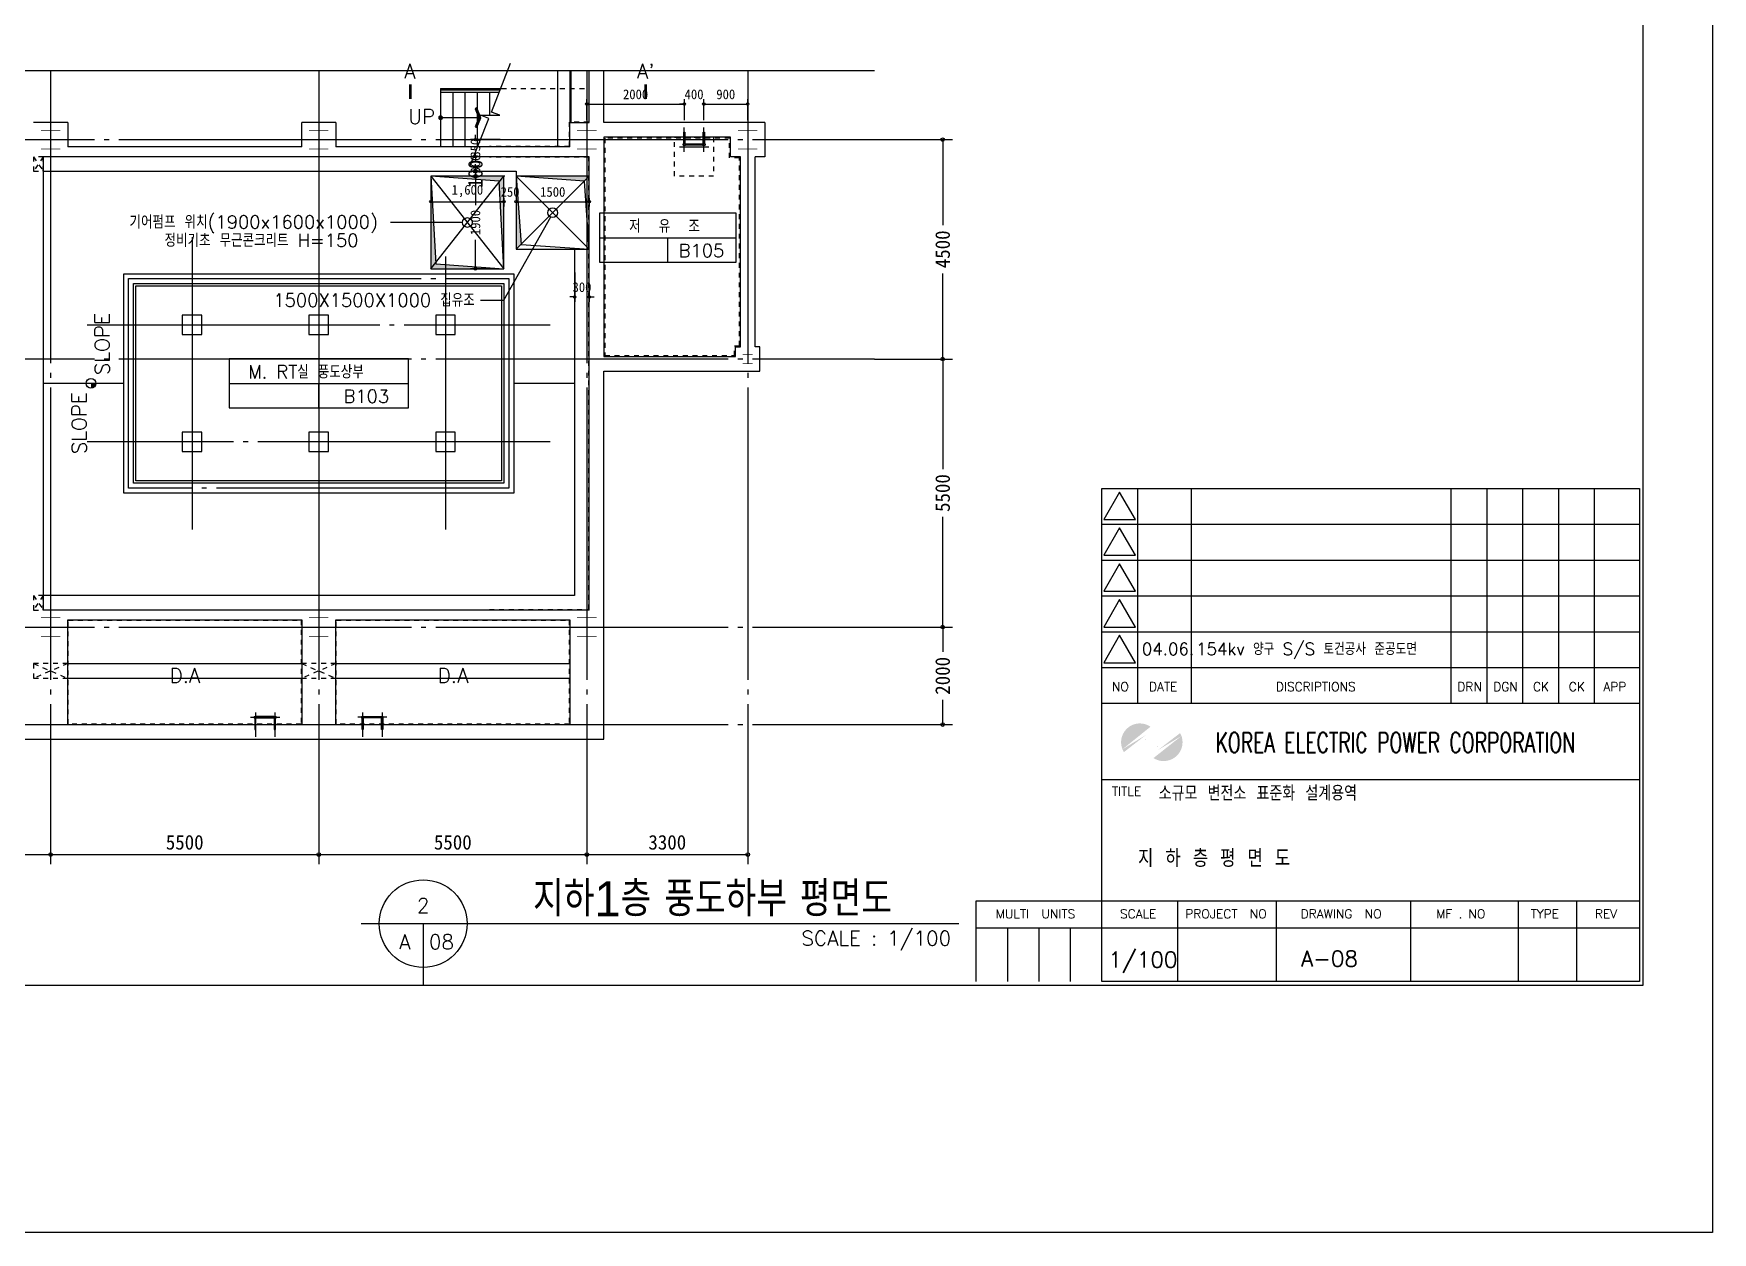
# Model space of a CAD drawing. Extents: x 0 to 81639, y 0 to 58722.
# Drawn here: x 47198 to 81639, y 0 to 24595 of the extents above; entities that cross this region are included whole.
import ezdxf
from ezdxf.enums import TextEntityAlignment as Align

# ---------------------------------------------------------------- set-up
doc = ezdxf.new("R2010")
doc.units = 0
doc.header["$LTSCALE"] = 100
doc.linetypes.add('CENTER', pattern=[65, 60, -2, 1, -2])
doc.linetypes.add('HIDDEN', pattern=[2, 1, -1])
doc.layers.get('0').update_dxf_attribs({"linetype": 'CONTINUOUS'})
doc.layers.get('DEFPOINTS').update_dxf_attribs({"linetype": 'CONTINUOUS'})
for name, color, linetype in [('9', 9, 'CONTINUOUS'), ('COL6', 3, 'CONTINUOUS'), ('COL7', 3, 'CONTINUOUS'), ('DW', 4, 'CONTINUOUS'), ('ELE', 7, 'CONTINUOUS'), ('FIN', 5, 'CONTINUOUS'), ('FOR', 4, 'CONTINUOUS'), ('HAT', 5, 'CONTINUOUS'), ('RXBLWL', 3, 'CONTINUOUS'), ('RXCEN', 10, 'CENTER'), ('RXDIM', 7, 'CONTINUOUS'), ('RXLEADER', 7, 'CONTINUOUS'), ('STAIR', 3, 'CONTINUOUS'), ('TEXT', 7, 'CONTINUOUS'), ('TIT', 2, 'CONTINUOUS'), ('TXT', 5, 'CONTINUOUS'), ('WS', 2, 'CONTINUOUS')]:
    doc.layers.add(name, color=color, linetype=linetype)
doc.styles.add('SHB', font='simple', dxfattribs={"bigfont": 'KORbox'})
doc.styles.add('SHO', font='outline', dxfattribs={"bigfont": 'KORoutline'})
doc.styles.add('SHS', font='simple', dxfattribs={"bigfont": 'KORsimple'})
doc.styles.add('SIM', font='simple', dxfattribs={"bigfont": 'KORsimple'})
doc.styles.get("Standard").update_dxf_attribs({"font": 'DotumChe.ttf'})
doc.dimstyles.get("Standard").update_dxf_attribs({"dimscale": 100, "dimtxt": 2, "dimasz": 1, "dimexe": 1, "dimexo": 1, "dimgap": 1, "dimtad": 1, "dimdec": 0, "dimdsep": 46, "dimtxsty": 'Standard', "dimblk": 'SMALL', "dimcen": 0, "dimclrd": 256, "dimclre": 256, "dimclrt": 256, "dimadec": 0, "dimazin": 0, "dimtfac": 1, "dimtdec": 0, "dimtix": 1, "dimtofl": 0, "dimtmove": 0, "dimatfit": 0, "dimfxl": 0, "dimtolj": 1, "dimtzin": 0, "dimarcsym": 0})
doc.dimstyles.new('WDIM', dxfattribs={"dimscale": 100, "dimtxt": 3, "dimasz": 1.5, "dimexe": 2, "dimexo": 0, "dimgap": 1, "dimtad": 1, "dimdec": 0, "dimdsep": 46, "dimtxsty": 'Standard', "dimblk": 'SMALL', "dimcen": 0, "dimclrd": 256, "dimclre": 256, "dimclrt": 256, "dimadec": 0, "dimazin": 0, "dimtfac": 1, "dimtdec": 0, "dimtix": 1, "dimtofl": 0, "dimtmove": 0, "dimatfit": 0, "dimfxl": 0, "dimtolj": 1, "dimtzin": 0, "dimarcsym": 0})

# ---------------------------------------------------------------- blocks, each defined once
blk = doc.blocks.new('_Small')
at = {"color": 0, "linetype": 'ByBlock', "lineweight": -2}
blk.add_circle((0, 0), 0.25, dxfattribs=at)
blk = doc.blocks.new('*D3')
at = {"layer": 'DEFPOINTS', "color": 0, "linetype": 'Continuous'}
for p in [(47548, 9152), (53048, 9152), (53048, 7752)]:
    blk.add_point(p, dxfattribs=at)
at = {"layer": 'RXDIM', "linetype": 'Continuous', "lineweight": -2}
for p, q in [((47548, 9152), (47548, 7552)), ((53048, 9152), (53048, 7552)), ((47548, 7752), (53048, 7752))]:
    blk.add_line(p, q, dxfattribs=at)
at = {"layer": 'RXDIM', "linetype": 'Continuous', "lineweight": -2, "xscale": 150, "yscale": 150, "zscale": 150, "rotation": 180}
blk.add_blockref('_Small', (47548, 7752), dxfattribs=at)
at = {"layer": 'RXDIM', "linetype": 'Continuous', "lineweight": -2, "xscale": 150, "yscale": 150, "zscale": 150}
blk.add_blockref('_Small', (53048, 7752), dxfattribs=at)
at = {"layer": 'RXDIM', "linetype": 'Continuous', "insert": (50298, 8002), "char_height": 300, "attachment_point": 5}
blk.add_mtext('\\A1;5500', dxfattribs=at)
blk = doc.blocks.new('*D4')
at = {"layer": 'DEFPOINTS', "color": 0, "linetype": 'Continuous'}
for p in [(42048, 9152), (47548, 9152), (47548, 7752)]:
    blk.add_point(p, dxfattribs=at)
at = {"layer": 'RXDIM', "linetype": 'Continuous', "lineweight": -2}
for p, q in [((42048, 9152), (42048, 7552)), ((47548, 9152), (47548, 7552)), ((42048, 7752), (47548, 7752))]:
    blk.add_line(p, q, dxfattribs=at)
at = {"layer": 'RXDIM', "linetype": 'Continuous', "lineweight": -2, "xscale": 150, "yscale": 150, "zscale": 150, "rotation": 180}
blk.add_blockref('_Small', (42048, 7752), dxfattribs=at)
at = {"layer": 'RXDIM', "linetype": 'Continuous', "lineweight": -2, "xscale": 150, "yscale": 150, "zscale": 150}
blk.add_blockref('_Small', (47548, 7752), dxfattribs=at)
at = {"layer": 'RXDIM', "linetype": 'Continuous', "insert": (44798, 8002), "char_height": 300, "attachment_point": 5}
blk.add_mtext('\\A1;5500', dxfattribs=at)
blk = doc.blocks.new('*D109')
at = {"layer": 'DEFPOINTS', "color": 0, "linetype": 'Continuous'}
for p in [(53048, 9152), (58548, 9152), (58548, 7752)]:
    blk.add_point(p, dxfattribs=at)
at = {"layer": 'RXDIM', "linetype": 'Continuous', "lineweight": -2}
for p, q in [((53048, 9152), (53048, 7552)), ((58548, 9152), (58548, 7552)), ((53048, 7752), (58548, 7752))]:
    blk.add_line(p, q, dxfattribs=at)
at = {"layer": 'RXDIM', "linetype": 'Continuous', "lineweight": -2, "xscale": 150, "yscale": 150, "zscale": 150, "rotation": 180}
blk.add_blockref('_Small', (53048, 7752), dxfattribs=at)
at = {"layer": 'RXDIM', "linetype": 'Continuous', "lineweight": -2, "xscale": 150, "yscale": 150, "zscale": 150}
blk.add_blockref('_Small', (58548, 7752), dxfattribs=at)
at = {"layer": 'RXDIM', "linetype": 'Continuous', "insert": (55798, 8002), "char_height": 300, "attachment_point": 5}
blk.add_mtext('\\A1;5500', dxfattribs=at)
blk = doc.blocks.new('*D110')
at = {"layer": 'DEFPOINTS', "color": 0, "linetype": 'Continuous'}
for p in [(57098, 21319), (58598, 21319), (58598, 21146)]:
    blk.add_point(p, dxfattribs=at)
at = {"layer": 'RXDIM', "linetype": 'Continuous', "lineweight": -2}
for p, q in [((57098, 21219), (57098, 21046)), ((57098, 21146), (58598, 21146)), ((58598, 21219), (58598, 21046))]:
    blk.add_line(p, q, dxfattribs=at)
at = {"layer": 'RXDIM', "linetype": 'Continuous', "lineweight": -2, "xscale": 100, "yscale": 100, "zscale": 100, "rotation": 180}
blk.add_blockref('_Small', (57098, 21146), dxfattribs=at)
at = {"layer": 'RXDIM', "linetype": 'Continuous', "lineweight": -2, "xscale": 100, "yscale": 100, "zscale": 100}
blk.add_blockref('_Small', (58598, 21146), dxfattribs=at)
at = {"layer": 'RXDIM', "linetype": 'Continuous', "insert": (57848, 21346), "char_height": 200, "attachment_point": 5}
blk.add_mtext('\\A1;1500', dxfattribs=at)
blk = doc.blocks.new('*D111')
at = {"layer": 'DEFPOINTS', "color": 0, "linetype": 'Continuous'}
for p in [(55348, 21319), (56848, 21319), (56848, 21146)]:
    blk.add_point(p, dxfattribs=at)
at = {"layer": 'RXDIM', "linetype": 'Continuous', "lineweight": -2}
for p, q in [((55348, 21219), (55348, 21046)), ((55348, 21146), (56848, 21146)), ((56848, 21219), (56848, 21046))]:
    blk.add_line(p, q, dxfattribs=at)
at = {"layer": 'RXDIM', "linetype": 'Continuous', "lineweight": -2, "xscale": 100, "yscale": 100, "zscale": 100, "rotation": 180}
blk.add_blockref('_Small', (55348, 21146), dxfattribs=at)
at = {"layer": 'RXDIM', "linetype": 'Continuous', "lineweight": -2, "xscale": 100, "yscale": 100, "zscale": 100}
blk.add_blockref('_Small', (56848, 21146), dxfattribs=at)
at = {"layer": 'RXDIM', "linetype": 'Continuous', "insert": (56098, 21365), "char_height": 200, "attachment_point": 5}
blk.add_mtext('\\A1;1,600', dxfattribs=at)
blk = doc.blocks.new('*D112')
at = {"layer": 'DEFPOINTS', "color": 0, "linetype": 'Continuous'}
for p in [(56848, 21319), (57098, 21319), (57098, 21146)]:
    blk.add_point(p, dxfattribs=at)
at = {"layer": 'RXDIM', "linetype": 'Continuous', "lineweight": -2}
for p, q in [((56848, 21146), (56748, 21146)), ((56848, 21219), (56848, 21046)), ((57098, 21219), (57098, 21046)), ((57098, 21146), (57198, 21146))]:
    blk.add_line(p, q, dxfattribs=at)
at = {"layer": 'RXDIM', "linetype": 'Continuous', "lineweight": -2, "xscale": 100, "yscale": 100, "zscale": 100}
blk.add_blockref('_Small', (56848, 21146), dxfattribs=at)
at = {"layer": 'RXDIM', "linetype": 'Continuous', "lineweight": -2, "xscale": 100, "yscale": 100, "zscale": 100, "rotation": 180}
blk.add_blockref('_Small', (57098, 21146), dxfattribs=at)
at = {"layer": 'RXDIM', "linetype": 'Continuous', "insert": (56973, 21346), "char_height": 200, "attachment_point": 5}
blk.add_mtext('\\A1;250', dxfattribs=at)
blk = doc.blocks.new('*D113')
at = {"layer": 'DEFPOINTS', "color": 0, "linetype": 'Continuous'}
for p in [(56262, 21769), (56868, 21769), (56868, 21669)]:
    blk.add_point(p, dxfattribs=at)
at = {"layer": 'RXDIM', "linetype": 'Continuous', "lineweight": -2}
for p, q in [((56868, 21769), (56062, 21769)), ((56262, 21769), (56262, 21919)), ((56868, 21669), (56062, 21669)), ((56262, 21669), (56262, 21519))]:
    blk.add_line(p, q, dxfattribs=at)
at = {"layer": 'RXDIM', "linetype": 'Continuous', "lineweight": -2, "xscale": 150, "yscale": 150, "zscale": 150}
for p, rotation in [((56262, 21769), 270), ((56262, 21669), 90)]:
    blk.add_blockref('_Small', p, dxfattribs=dict(at, rotation=rotation))
at = {"layer": 'RXDIM', "linetype": 'Continuous', "insert": (56262, 21719), "char_height": 300, "attachment_point": 5, "rotation": 90}
blk.add_mtext('\\A1;100', dxfattribs=at)
blk = doc.blocks.new('*D114')
at = {"layer": 'DEFPOINTS', "color": 0, "linetype": 'Continuous'}
for p in [(56262, 22069), (56868, 22069), (56868, 21769)]:
    blk.add_point(p, dxfattribs=at)
at = {"layer": 'RXDIM', "linetype": 'Continuous', "lineweight": -2}
for p, q in [((56768, 22069), (56162, 22069)), ((56262, 22069), (56262, 22169)), ((56768, 21769), (56162, 21769)), ((56262, 21769), (56262, 21669))]:
    blk.add_line(p, q, dxfattribs=at)
at = {"layer": 'RXDIM', "linetype": 'Continuous', "lineweight": -2, "xscale": 100, "yscale": 100, "zscale": 100}
for p, rotation in [((56262, 22069), 270), ((56262, 21769), 90)]:
    blk.add_blockref('_Small', p, dxfattribs=dict(at, rotation=rotation))
at = {"layer": 'RXDIM', "linetype": 'Continuous', "insert": (56262, 21919), "char_height": 200, "attachment_point": 5, "rotation": 90}
blk.add_mtext('\\A1;300', dxfattribs=at)
blk = doc.blocks.new('*D115')
at = {"layer": 'DEFPOINTS', "color": 0, "linetype": 'Continuous'}
for p in [(56262, 21669), (56868, 21669), (56568, 19769)]:
    blk.add_point(p, dxfattribs=at)
at = {"layer": 'RXDIM', "linetype": 'Continuous', "lineweight": -2}
for p, q in [((56768, 21669), (56162, 21669)), ((56262, 21669), (56262, 21076)), ((56262, 19769), (56262, 20363)), ((56468, 19769), (56162, 19769))]:
    blk.add_line(p, q, dxfattribs=at)
at = {"layer": 'RXDIM', "linetype": 'Continuous', "lineweight": -2, "xscale": 100, "yscale": 100, "zscale": 100}
for p, rotation in [((56262, 21669), 90), ((56262, 19769), 270)]:
    blk.add_blockref('_Small', p, dxfattribs=dict(at, rotation=rotation))
at = {"layer": 'RXDIM', "linetype": 'Continuous', "insert": (56262, 20719), "char_height": 200, "attachment_point": 5, "rotation": 90}
blk.add_mtext('\\A1;1900', dxfattribs=at)
blk = doc.blocks.new('*D116')
at = {"layer": 'DEFPOINTS', "color": 0, "linetype": 'Continuous'}
for p in [(56262, 22419), (56868, 22419), (56868, 22069)]:
    blk.add_point(p, dxfattribs=at)
at = {"layer": 'RXDIM', "linetype": 'Continuous', "lineweight": -2}
for p, q in [((56768, 22419), (56162, 22419)), ((56262, 22419), (56262, 22519)), ((56768, 22069), (56162, 22069)), ((56262, 22069), (56262, 21969))]:
    blk.add_line(p, q, dxfattribs=at)
at = {"layer": 'RXDIM', "linetype": 'Continuous', "lineweight": -2, "xscale": 100, "yscale": 100, "zscale": 100}
for p, rotation in [((56262, 22419), 270), ((56262, 22069), 90)]:
    blk.add_blockref('_Small', p, dxfattribs=dict(at, rotation=rotation))
at = {"layer": 'RXDIM', "linetype": 'Continuous', "insert": (56262, 22244), "char_height": 200, "attachment_point": 5, "rotation": 90}
blk.add_mtext('\\A1;350', dxfattribs=at)
blk = doc.blocks.new('*D117')
at = {"layer": 'DEFPOINTS', "color": 0, "linetype": 'Continuous'}
for p in [(64448, 17919), (65848, 17919), (64448, 12419)]:
    blk.add_point(p, dxfattribs=at)
at = {"layer": 'RXDIM', "linetype": 'Continuous', "lineweight": -2}
for p, q in [((64448, 17919), (66048, 17919)), ((65848, 17919), (65848, 15660)), ((65848, 12419), (65848, 14678)), ((64448, 12419), (66048, 12419))]:
    blk.add_line(p, q, dxfattribs=at)
at = {"layer": 'RXDIM', "linetype": 'Continuous', "lineweight": -2, "xscale": 150, "yscale": 150, "zscale": 150}
for p, rotation in [((65848, 17919), 90), ((65848, 12419), 270)]:
    blk.add_blockref('_Small', p, dxfattribs=dict(at, rotation=rotation))
at = {"layer": 'RXDIM', "linetype": 'Continuous', "insert": (65848, 15169), "char_height": 300, "attachment_point": 5, "rotation": 90}
blk.add_mtext('\\A1;5500', dxfattribs=at)
blk = doc.blocks.new('*D118')
at = {"layer": 'DEFPOINTS', "color": 0, "linetype": 'Continuous'}
for p in [(58548, 9152), (61848, 9152), (61848, 7752)]:
    blk.add_point(p, dxfattribs=at)
at = {"layer": 'RXDIM', "linetype": 'Continuous', "lineweight": -2}
for p, q in [((58548, 9152), (58548, 7552)), ((61848, 9152), (61848, 7552)), ((58548, 7752), (61848, 7752))]:
    blk.add_line(p, q, dxfattribs=at)
at = {"layer": 'RXDIM', "linetype": 'Continuous', "lineweight": -2, "xscale": 150, "yscale": 150, "zscale": 150, "rotation": 180}
blk.add_blockref('_Small', (58548, 7752), dxfattribs=at)
at = {"layer": 'RXDIM', "linetype": 'Continuous', "lineweight": -2, "xscale": 150, "yscale": 150, "zscale": 150}
blk.add_blockref('_Small', (61848, 7752), dxfattribs=at)
at = {"layer": 'RXDIM', "linetype": 'Continuous', "insert": (60198, 8002), "char_height": 300, "attachment_point": 5}
blk.add_mtext('\\A1;3300', dxfattribs=at)
blk = doc.blocks.new('*D119')
at = {"layer": 'DEFPOINTS', "color": 0, "linetype": 'Continuous'}
for p in [(64448, 12419), (65848, 12419), (64448, 10419)]:
    blk.add_point(p, dxfattribs=at)
at = {"layer": 'RXDIM', "linetype": 'Continuous', "lineweight": -2}
for p, q in [((64448, 12419), (66048, 12419)), ((65848, 12419), (65848, 11910)), ((65848, 10419), (65848, 10928)), ((64448, 10419), (66048, 10419))]:
    blk.add_line(p, q, dxfattribs=at)
at = {"layer": 'RXDIM', "linetype": 'Continuous', "lineweight": -2, "xscale": 150, "yscale": 150, "zscale": 150}
for p, rotation in [((65848, 12419), 90), ((65848, 10419), 270)]:
    blk.add_blockref('_Small', p, dxfattribs=dict(at, rotation=rotation))
at = {"layer": 'RXDIM', "linetype": 'Continuous', "insert": (65848, 11419), "char_height": 300, "attachment_point": 5, "rotation": 90}
blk.add_mtext('\\A1;2000', dxfattribs=at)
blk = doc.blocks.new('*D120')
at = {"layer": 'DEFPOINTS', "color": 0, "linetype": 'Continuous'}
for p in [(58298, 19796), (58598, 19496), (58298, 19191)]:
    blk.add_point(p, dxfattribs=at)
at = {"layer": 'RXDIM', "linetype": 'Continuous', "lineweight": -2}
for p, q in [((58298, 19696), (58298, 19091)), ((58598, 19396), (58598, 19091)), ((58298, 19191), (58198, 19191)), ((58598, 19191), (58698, 19191))]:
    blk.add_line(p, q, dxfattribs=at)
at = {"layer": 'RXDIM', "linetype": 'Continuous', "lineweight": -2, "xscale": 100, "yscale": 100, "zscale": 100}
blk.add_blockref('_Small', (58298, 19191), dxfattribs=at)
at = {"layer": 'RXDIM', "linetype": 'Continuous', "lineweight": -2, "xscale": 100, "yscale": 100, "zscale": 100, "rotation": 180}
blk.add_blockref('_Small', (58598, 19191), dxfattribs=at)
at = {"layer": 'RXDIM', "linetype": 'Continuous', "insert": (58448, 19391), "char_height": 200, "attachment_point": 5}
blk.add_mtext('\\A1;300', dxfattribs=at)
blk = doc.blocks.new('*D121')
at = {"layer": 'DEFPOINTS', "color": 0, "linetype": 'Continuous'}
for p in [(60948, 23148), (60548, 22720), (60948, 22720)]:
    blk.add_point(p, dxfattribs=at)
at = {"layer": 'RXDIM', "linetype": 'Continuous', "lineweight": -2}
for p, q in [((60548, 23148), (60448, 23148)), ((60548, 22820), (60548, 23248)), ((60948, 22820), (60948, 23248)), ((60948, 23148), (61048, 23148))]:
    blk.add_line(p, q, dxfattribs=at)
at = {"layer": 'RXDIM', "linetype": 'Continuous', "lineweight": -2, "xscale": 100, "yscale": 100, "zscale": 100}
blk.add_blockref('_Small', (60548, 23148), dxfattribs=at)
at = {"layer": 'RXDIM', "linetype": 'Continuous', "lineweight": -2, "xscale": 100, "yscale": 100, "zscale": 100, "rotation": 180}
blk.add_blockref('_Small', (60948, 23148), dxfattribs=at)
at = {"layer": 'RXDIM', "linetype": 'Continuous', "insert": (60748, 23348), "char_height": 200, "attachment_point": 5}
blk.add_mtext('\\A1;400', dxfattribs=at)
blk = doc.blocks.new('*D122')
at = {"layer": 'DEFPOINTS', "color": 0, "linetype": 'Continuous'}
for p in [(60548, 23148), (58548, 22720), (60548, 22720)]:
    blk.add_point(p, dxfattribs=at)
at = {"layer": 'RXDIM', "linetype": 'Continuous', "lineweight": -2}
for p, q in [((58548, 22820), (58548, 23248)), ((58548, 23148), (60548, 23148)), ((60548, 22820), (60548, 23248))]:
    blk.add_line(p, q, dxfattribs=at)
at = {"layer": 'RXDIM', "linetype": 'Continuous', "lineweight": -2, "xscale": 100, "yscale": 100, "zscale": 100, "rotation": 180}
blk.add_blockref('_Small', (58548, 23148), dxfattribs=at)
at = {"layer": 'RXDIM', "linetype": 'Continuous', "lineweight": -2, "xscale": 100, "yscale": 100, "zscale": 100}
blk.add_blockref('_Small', (60548, 23148), dxfattribs=at)
at = {"layer": 'RXDIM', "linetype": 'Continuous', "insert": (59548, 23348), "char_height": 200, "attachment_point": 5}
blk.add_mtext('\\A1;2000', dxfattribs=at)
blk = doc.blocks.new('*D123')
at = {"layer": 'DEFPOINTS', "color": 0, "linetype": 'Continuous'}
for p in [(61848, 23148), (60948, 22720), (61848, 22720)]:
    blk.add_point(p, dxfattribs=at)
at = {"layer": 'RXDIM', "linetype": 'Continuous', "lineweight": -2}
for p, q in [((60948, 22820), (60948, 23248)), ((60948, 23148), (61848, 23148)), ((61848, 22820), (61848, 23248))]:
    blk.add_line(p, q, dxfattribs=at)
at = {"layer": 'RXDIM', "linetype": 'Continuous', "lineweight": -2, "xscale": 100, "yscale": 100, "zscale": 100, "rotation": 180}
blk.add_blockref('_Small', (60948, 23148), dxfattribs=at)
at = {"layer": 'RXDIM', "linetype": 'Continuous', "lineweight": -2, "xscale": 100, "yscale": 100, "zscale": 100}
blk.add_blockref('_Small', (61848, 23148), dxfattribs=at)
at = {"layer": 'RXDIM', "linetype": 'Continuous', "insert": (61398, 23348), "char_height": 200, "attachment_point": 5}
blk.add_mtext('\\A1;900', dxfattribs=at)
blk = doc.blocks.new('*D124')
at = {"layer": 'DEFPOINTS', "color": 0, "linetype": 'Continuous'}
for p in [(64448, 22419), (65848, 22419), (64448, 17919)]:
    blk.add_point(p, dxfattribs=at)
at = {"layer": 'RXDIM', "linetype": 'Continuous', "lineweight": -2}
for p, q in [((64448, 22419), (66048, 22419)), ((65848, 22419), (65848, 20664)), ((65848, 17919), (65848, 19675)), ((64448, 17919), (66048, 17919))]:
    blk.add_line(p, q, dxfattribs=at)
at = {"layer": 'RXDIM', "linetype": 'Continuous', "lineweight": -2, "xscale": 150, "yscale": 150, "zscale": 150}
for p, rotation in [((65848, 22419), 90), ((65848, 17919), 270)]:
    blk.add_blockref('_Small', p, dxfattribs=dict(at, rotation=rotation))
at = {"layer": 'RXDIM', "linetype": 'Continuous', "insert": (65848, 20169), "char_height": 300, "attachment_point": 5, "rotation": 90}
blk.add_mtext('\\A1;4500', dxfattribs=at)
blk = doc.blocks.new('ARROWX')
blk.add_lwpolyline([(-0.2, -0.5), (-0.293, -0.463), (-0.108, 0), (-0.293, 0.463), (-0.2, 0.5), (0, 0)], close=True)
for points in [[(-0.2, 0.5), (-0.293, 0.463), (0, 0), (-0.108, 0)], [(0, 0), (-0.108, 0), (-0.2, -0.5), (-0.293, -0.463)]]:
    blk.add_solid(points)
blk = doc.blocks.new('미래2')
at = {"layer": 'DW'}
h = blk.add_hatch(color=4, dxfattribs=at)
edge = h.paths.add_edge_path()
edge.add_spline(control_points=[(353.55, 51.87), (352.59, 52.53), (351.57, 51.99), (350.54, 51.44), (350.54, 50.28)], knot_values=[0, 0, 0, 0.5, 0.5, 1, 1, 1], weights=[1, 0.85656, 1, 0.85656, 1], degree=2, periodic=0)
edge.add_spline(control_points=[(350.54, 50.28), (350.54, 49.91), (350.68, 49.56)], knot_values=[0, 0, 0, 1, 1, 1], weights=[1, 0.981744, 1], degree=2, periodic=0)
edge.add_line((350.68, 49.56), (353.55, 51.87))
h = blk.add_hatch(color=4, dxfattribs=at)
edge = h.paths.add_edge_path()
edge.add_line((353.07, 51.02), (350.68, 49.56))
edge.add_spline(control_points=[(350.68, 49.56), (350.74, 49.41), (350.83, 49.27)], knot_values=[0, 0, 0, 1, 1, 1], weights=[1, 0.996351, 1], degree=2, periodic=0)
edge.add_line((350.83, 49.27), (353.07, 51.02))
h = blk.add_hatch(color=4, dxfattribs=at)
edge = h.paths.add_edge_path()
edge.add_line((353.14, 50.69), (353.01, 50.61))
edge.add_spline(control_points=[(353.01, 50.61), (353.01, 50.6), (353, 50.58)], knot_values=[0, 0, 0, 1, 1, 1], weights=[1, 0.999973, 1], degree=2, periodic=0)
edge.add_line((353, 50.58), (353.14, 50.69))
h = blk.add_hatch(color=4, dxfattribs=at)
edge = h.paths.add_edge_path()
edge.add_spline(control_points=[(356.84, 50.28), (356.84, 50.62), (356.73, 50.93)], knot_values=[0, 0, 0, 1, 1, 1], weights=[1, 0.98521, 1], degree=2, periodic=0)
edge.add_line((356.73, 50.93), (353.86, 48.66))
edge.add_spline(control_points=[(353.86, 48.66), (354.82, 48.04), (355.83, 48.59), (356.84, 49.13), (356.84, 50.28)], knot_values=[0, 0, 0, 0.5, 0.5, 1, 1, 1], weights=[1, 0.859378, 1, 0.859378, 1], degree=2, periodic=0)
h = blk.add_hatch(color=4, dxfattribs=at)
edge = h.paths.add_edge_path()
edge.add_spline(control_points=[(356.73, 50.93), (356.67, 51.08), (356.59, 51.22)], knot_values=[0, 0, 0, 1, 1, 1], weights=[1, 0.996655, 1], degree=2, periodic=0)
edge.add_line((356.59, 51.22), (354.35, 49.5))
edge.add_line((354.35, 49.5), (356.73, 50.93))
h = blk.add_hatch(color=4, dxfattribs=at)
edge = h.paths.add_edge_path()
edge.add_spline(control_points=[(354.35, 49.87), (354.35, 49.88), (354.36, 49.89)], knot_values=[0, 0, 0, 1, 1, 1], weights=[1, 0.999984, 1], degree=2, periodic=0)
edge.add_line((354.36, 49.89), (354.26, 49.81))
edge.add_line((354.26, 49.81), (354.35, 49.87))
at = {"layer": '9', "color": 9}
for p, q in [((411.19, 293.61), (411.19, 0)), ((411.19, 0), (3, 0))]:
    blk.add_line(p, q, dxfattribs=at)
at = {"layer": 'DW', "color": 4}
for p, q in [((348.56, 25.74), (348.56, 76.3)), ((348.56, 76.3), (403.71, 76.3)), ((350.39, 75.95), (348.77, 73.13)), ((352.02, 73.13), (350.39, 75.95)), ((352.24, 54.24), (352.24, 76.3)), ((357.75, 54.24), (357.75, 76.3)), ((384.41, 54.24), (384.41, 76.3)), ((388.08, 54.24), (388.08, 76.3)), ((391.76, 54.24), (391.76, 76.3)), ((395.44, 54.24), (395.44, 76.3)), ((399.11, 54.24), (399.11, 76.3)), ((403.71, 76.3), (403.71, 25.74)), ((403.71, 72.62), (348.56, 72.62)), ((348.77, 73.13), (352.02, 73.13)), ((350.39, 72.28), (348.77, 69.46)), ((352.02, 69.46), (350.39, 72.28)), ((403.71, 68.94), (348.56, 68.94)), ((348.77, 69.46), (352.02, 69.46)), ((350.39, 68.6), (348.77, 65.78)), ((352.02, 65.78), (350.39, 68.6)), ((348.77, 65.78), (352.02, 65.78)), ((403.71, 65.27), (348.56, 65.27)), ((350.39, 64.92), (348.77, 62.1)), ((352.02, 62.1), (350.39, 64.92)), ((348.77, 62.1), (352.02, 62.1)), ((403.71, 61.59), (348.56, 61.59)), ((350.39, 61.25), (348.77, 58.43)), ((352.02, 58.43), (350.39, 61.25)), ((403.71, 57.91), (348.56, 57.91)), ((348.77, 58.43), (352.02, 58.43)), ((403.71, 54.24), (348.56, 54.24)), ((403.71, 46.42), (348.56, 46.42)), ((335.69, 25.74), (335.69, 34.02)), ((335.69, 34.02), (403.71, 34.02)), ((356.37, 25.74), (356.37, 34.02)), ((366.48, 25.74), (366.48, 34.02)), ((380.27, 25.74), (380.27, 34.02)), ((391.3, 25.74), (391.3, 34.02)), ((397.28, 25.74), (397.28, 34.02)), ((403.71, 34.02), (403.71, 25.74)), ((335.69, 31.26), (403.71, 31.26)), ((338.91, 25.74), (338.91, 31.26)), ((342.13, 25.74), (342.13, 31.26)), ((345.34, 25.74), (345.34, 31.26)), ((403.71, 25.74), (348.56, 25.74))]:
    blk.add_line(p, q, dxfattribs=at)
at = {"layer": 'WS'}
blk.add_lwpolyline([(404.1, 25.35), (404.1, 285.8), (22.16, 285.8), (22.16, 25.35)], close=True, dxfattribs=at)
at = {"layer": 'DW', "color": 4, "style": 'SHB'}
for s, height, p in [('NO', 0.919, (349.6, 55.52)), ('DATE', 0.919, (353.4, 55.52)), ('DISCRIPTIONS', 0.9192, (366.41, 55.52)), ('DRN', 0.919, (385.03, 55.52)), ('DGN', 0.919, (388.71, 55.52)), ('CK', 0.919, (392.79, 55.52)), ('CK', 0.919, (396.46, 55.52)), ('APP', 0.919, (400.01, 55.52)), ('TITLE', 0.919, (349.6, 44.8)), ('MULTI  UNITS', 0.9192, (337.68, 32.22)), ('SCALE', 0.919, (350.42, 32.22)), ('PROJECT  NO', 0.9192, (357.12, 32.22)), ('DRAWING  NO', 0.9192, (368.95, 32.22)), ('MF . NO', 0.919, (382.86, 32.22)), ('TYPE', 0.919, (392.55, 32.22)), ('REV', 0.919, (399.13, 32.22))]:
    blk.add_text(s, height=height, dxfattribs=at).set_placement(p)
at = {"layer": 'DW', "color": 4, "style": 'SHB', "width": 0.68}
blk.add_text('KOREA ELECTRIC POWER CORPORATION', height=2.0682, dxfattribs=at).set_placement((360.22, 49.22))
at = {"layer": 'TEXT', "color": 2, "style": 'SHB'}
blk.add_text('소규모 변전소 표준화 설계용역', height=1.5166, dxfattribs=at).set_placement((354.39, 44.3))

msp = doc.modelspace()

# ---------------------------------------------------------------- hatches: boundary and pattern name
at = {"layer": 'HAT'}
h = msp.add_hatch(color=9, dxfattribs=at)
h.paths.add_polyline_path([(55447.7, 19869.4), (56847.7, 19769.4), (56747.7, 21569.4), (55347.7, 21669.4)])
h.paths.add_polyline_path([(55347.7, 19769.4), (56847.7, 19769.4), (56847.7, 21669.4), (55347.7, 21669.4)])
for points in [[(57098.4, 21659.4), (57097.7, 21659.4), (57097.7, 20169.4), (57197.7, 20269.4)], [(58587.7, 21659.4), (57237.7, 21659.4), (58497.7, 21569.4)]]:
    msp.add_hatch(color=9, dxfattribs=at).paths.add_polyline_path(points)
h = msp.add_hatch(color=9, dxfattribs=at)
edge = h.paths.add_edge_path()
edge.add_line((48475.6, 17419.4), (48375.6, 17419.4))
edge.add_line((48375.6, 17419.4), (48375.6, 17319.4))
edge.add_arc((48375.6, 17419.4), 100, 270, 360)

# ---------------------------------------------------------------- linework, layer by layer
at = {"color": 7}
msp.add_lwpolyline([(9947.7, 23835.9), (37635.6, 23835.9), (37875.6, 23493.2), (38595.6, 24285.6), (38835.6, 23835.9), (64447.7, 23835.9)], dxfattribs=at)
at = {"layer": 'COL6'}
for points in [[(47347.7, 22612.4, 14, 14, 0), (47747.7, 22612.4, 14, 14, 0)], [(47547.7, 22605.4, 14, 14, 0), (47547.7, 22233.4, 14, 14, 0)], [(52847.7, 22612.4, 14, 14, 0), (53247.7, 22612.4, 14, 14, 0)], [(53047.7, 22605.4, 14, 14, 0), (53047.7, 22233.4, 14, 14, 0)], [(58747.7, 22612.4, 14, 14, 0), (58347.7, 22612.4, 14, 14, 0)], [(58547.7, 22605.4, 14, 14, 0), (58547.7, 22233.4, 14, 14, 0)], [(61647.7, 22612.4, 14, 14, 0), (62047.7, 22612.4, 14, 14, 0)], [(61847.7, 22605.4, 14, 14, 0), (61847.7, 22233.4, 14, 14, 0)], [(47347.7, 22226.4, 14, 14, 0), (47747.7, 22226.4, 14, 14, 0)], [(52847.7, 22226.4, 14, 14, 0), (53247.7, 22226.4, 14, 14, 0)], [(58747.7, 22226.4, 14, 14, 0), (58347.7, 22226.4, 14, 14, 0)], [(61647.7, 22226.4, 14, 14, 0), (62047.7, 22226.4, 14, 14, 0)], [(61947.7, 18012.4, 14, 14, 0), (61747.7, 18012.4, 14, 14, 0)], [(61847.7, 17833.4, 14, 14, 0), (61847.7, 18005.4, 14, 14, 0)], [(61947.7, 17826.4, 14, 14, 0), (61747.7, 17826.4, 14, 14, 0)], [(47747.7, 12612.4, 14, 14, 0), (47347.7, 12612.4, 14, 14, 0)], [(47547.7, 12605.4, 14, 14, 0), (47547.7, 12233.4, 14, 14, 0)], [(53247.7, 12612.4, 14, 14, 0), (52847.7, 12612.4, 14, 14, 0)], [(53047.7, 12605.4, 14, 14, 0), (53047.7, 12233.4, 14, 14, 0)], [(58747.7, 12612.4, 14, 14, 0), (58347.7, 12612.4, 14, 14, 0)], [(58547.7, 12605.4, 14, 14, 0), (58547.7, 12233.4, 14, 14, 0)], [(47747.7, 12226.4, 14, 14, 0), (47347.7, 12226.4, 14, 14, 0)], [(53247.7, 12226.4, 14, 14, 0), (52847.7, 12226.4, 14, 14, 0)], [(58747.7, 12226.4, 14, 14, 0), (58347.7, 12226.4, 14, 14, 0)]]:
    msp.add_lwpolyline(points, format="xyseb", dxfattribs=at)
at = {"layer": 'COL7'}
for p, q in [((58597.7, 22769.4), (58597.7, 23835.9)), ((58897.7, 22769.4), (58897.7, 23835.9)), ((47897.7, 22769.4), (47197.7, 22769.4)), ((47897.7, 22769.4), (47897.7, 22269.4)), ((53397.7, 22769.4), (52697.7, 22769.4)), ((52697.7, 22269.4), (52697.7, 22769.4)), ((53397.7, 22769.4), (53397.7, 22269.4)), ((58197.7, 22269.4), (58197.7, 22769.4)), ((58197.7, 22769.4), (58597.7, 22769.4)), ((62197.7, 22769.4), (58897.7, 22769.4)), ((62197.7, 22769.4), (62197.7, 22069.4)), ((58597.7, 22069.4), (47397.7, 22069.4)), ((47397.7, 22069.4), (47397.7, 12769.4)), ((52697.7, 22269.4), (47897.7, 22269.4)), ((58197.7, 22269.4), (53397.7, 22269.4)), ((58597.7, 12769.4), (58597.7, 22069.4)), ((62197.7, 22069.4), (61997.7, 22069.4)), ((58897.7, 10119.4), (58897.7, 17669.4)), ((58597.7, 12769.4), (47397.7, 12769.4)), ((47897.7, 12569.4), (52697.7, 12569.4)), ((47897.7, 10419.4), (47897.7, 12569.4)), ((52697.7, 12569.4), (52697.7, 10419.4)), ((53397.7, 12569.4), (58197.7, 12569.4)), ((53397.7, 10419.4), (53397.7, 12569.4)), ((58197.7, 12569.4), (58197.7, 10419.4)), ((47897.7, 10419.4), (52697.7, 10419.4)), ((53397.7, 10419.4), (58197.7, 10419.4)), ((17997.7, 10119.4), (58897.7, 10119.4))]:
    msp.add_line(p, q, dxfattribs=at)
at = {"layer": 'COL7', "color": 4}
for p, q in [((60535.2, 22569.4), (60560.2, 22569.4)), ((60935.2, 22569.4), (60960.2, 22569.4)), ((51735.2, 10319.4), (51760.2, 10319.4)), ((52135.2, 10319.4), (52160.2, 10319.4)), ((53960.2, 10319.4), (53935.2, 10319.4)), ((54360.2, 10319.4), (54335.2, 10319.4))]:
    msp.add_line(p, q, dxfattribs=at)
at = {"layer": 'COL7'}
for points in [[(58897.7, 22069.4), (58897.7, 17969.4), (61597.7, 17969.4), (61597.7, 18169.4), (61697.7, 18169.4), (61697.7, 22069.4), (61497.7, 22069.4), (61497.7, 22469.4), (58897.7, 22469.4)], [(49047.7, 19669.4), (57047.7, 19669.4), (57047.7, 15169.4), (49047.7, 15169.4)], [(49247.7, 19469.4), (56847.7, 19469.4), (56847.7, 15369.4), (49247.7, 15369.4)], [(50247.7, 18419.4), (50647.7, 18419.4), (50647.7, 18819.4), (50247.7, 18819.4)], [(52847.7, 18419.4), (53247.7, 18419.4), (53247.7, 18819.4), (52847.7, 18819.4)], [(55447.7, 18419.4), (55847.7, 18419.4), (55847.7, 18819.4), (55447.7, 18819.4)], [(50247.7, 16019.4), (50647.7, 16019.4), (50647.7, 16419.4), (50247.7, 16419.4)], [(52847.7, 16019.4), (53247.7, 16019.4), (53247.7, 16419.4), (52847.7, 16419.4)], [(55447.7, 16019.4), (55847.7, 16019.4), (55847.7, 16419.4), (55447.7, 16419.4)]]:
    msp.add_lwpolyline(points, close=True, dxfattribs=at)
at = {"layer": 'COL7', "color": 4, "linetype": 'HIDDEN'}
msp.add_lwpolyline([(60347.7, 22469.4), (61147.7, 22469.4), (61147.7, 21669.4), (60347.7, 21669.4)], close=True, dxfattribs=at)
at = {"layer": 'COL7', "color": 4}
for points in [[(60535.2, 22341), (60535.2, 22569.4)], [(60560.2, 22569.4), (60560.2, 22341)], [(60935.2, 22341), (60935.2, 22569.4)], [(60960.2, 22569.4), (60960.2, 22341)], [(60569.3, 22331.9), (60926, 22331.9)], [(60926, 22306.9), (60569.3, 22306.9)], [(51735.2, 10547.7), (51735.2, 10319.4)], [(51760.2, 10319.4), (51760.2, 10547.7)], [(52126, 10581.9), (51769.3, 10581.9)], [(51769.3, 10556.9), (52126, 10556.9)], [(52135.2, 10547.7), (52135.2, 10319.4)], [(52160.2, 10319.4), (52160.2, 10547.7)], [(53935.2, 10319.4), (53935.2, 10547.7)], [(53960.2, 10547.7), (53960.2, 10319.4)], [(53969.3, 10581.9), (54326, 10581.9)], [(54326, 10556.9), (53969.3, 10556.9)], [(54335.2, 10319.4), (54335.2, 10547.7)], [(54360.2, 10547.7), (54360.2, 10319.4)]]:
    msp.add_lwpolyline(points, dxfattribs=at)
at = {"layer": 'COL7'}
msp.add_lwpolyline([(58897.7, 17669.4), (61597.7, 17669.4), (62097.7, 17669.4), (62097.7, 18169.4), (61997.7, 18169.4), (61997.7, 22069.4)], dxfattribs=at)
for centre in [(60547.7, 22319.4), (60947.7, 22319.4), (51747.7, 10569.4), (52147.7, 10569.4), (53947.7, 10569.4), (54347.7, 10569.4)]:
    msp.add_circle(centre, 25, dxfattribs=at)
at = {"layer": 'ELE', "color": 4}
for p, q in [((55547.7, 23469.4), (56797, 23469.4)), ((55547.7, 23469.4), (55547.7, 22269.4)), ((55547.7, 23444.4), (56768.1, 23444.4)), ((55797.7, 23469.4), (55797.7, 23444.4)), ((56047.7, 23469.4), (56047.7, 23444.4)), ((56297.7, 23469.4), (56297.7, 23444.4)), ((56547.7, 23469.4), (56547.7, 23444.4)), ((55547.7, 23394.4), (56748.8, 23394.4)), ((55797.7, 23394.4), (55797.7, 22269.4)), ((56047.7, 23394.4), (56047.7, 22269.4)), ((56297.7, 23394.4), (56297.7, 22269.4)), ((56547.7, 23394.4), (56547.7, 22919.4)), ((57097.7, 21769.4), (57097.7, 21669.4)), ((49047.7, 17419.4), (47397.7, 17419.4)), ((58297.7, 17419.4), (57047.7, 17419.4)), ((47897.7, 11669.4), (52697.7, 11669.4)), ((47897.7, 11369.4), (52697.7, 11369.4)), ((53397.7, 11669.4), (58197.7, 11669.4)), ((53397.7, 11369.4), (58197.7, 11369.4))]:
    msp.add_line(p, q, dxfattribs=at)
at = {"layer": 'ELE', "color": 4, "linetype": 'HIDDEN'}
for p, q in [((47197.7, 22069.4), (47397.7, 21769.4)), ((47397.7, 22069.4), (47197.7, 21769.4)), ((47397.7, 13069.4), (47197.7, 12769.4)), ((47197.7, 13069.4), (47397.7, 12769.4)), ((47897.7, 11669.4), (47197.7, 11369.4)), ((47197.7, 11669.4), (47897.7, 11369.4)), ((53397.7, 11669.4), (52697.7, 11369.4)), ((52697.7, 11669.4), (53397.7, 11369.4))]:
    msp.add_line(p, q, dxfattribs=at)
at = {"layer": 'ELE', "color": 4, "linetype": 'Continuous'}
msp.add_lwpolyline([(57947.7, 23835.9), (57947.7, 22279.4)], dxfattribs=at)
at = {"layer": 'ELE', "color": 4, "linetype": 'HIDDEN'}
for points in [[(47197.7, 21769.4), (47397.7, 21769.4), (47397.7, 22069.4), (47197.7, 22069.4)], [(47197.7, 12769.4), (47397.7, 12769.4), (47397.7, 13069.4), (47197.7, 13069.4)], [(47197.7, 11369.4), (47897.7, 11369.4), (47897.7, 11669.4), (47197.7, 11669.4)], [(52697.7, 11369.4), (53397.7, 11369.4), (53397.7, 11669.4), (52697.7, 11669.4)]]:
    msp.add_lwpolyline(points, close=True, dxfattribs=at)
at = {"layer": 'ELE', "color": 4}
for points in [[(47397.7, 21769.4), (57097.7, 21769.4)], [(58297.7, 20169.4), (58297.7, 13069.4), (47397.7, 13069.4)]]:
    msp.add_lwpolyline(points, dxfattribs=at)
for points in [[(55347.7, 19769.4), (56847.7, 19769.4), (56847.7, 21669.4), (55347.7, 21669.4)], [(57097.7, 20169.4), (58597.7, 20169.4), (58597.7, 21669.4), (57097.7, 21669.4)]]:
    msp.add_lwpolyline(points, close=True, dxfattribs=at)
at = {"layer": 'ELE'}
msp.add_lwpolyline([(49297.7, 19419.4), (56797.7, 19419.4), (56797.7, 15419.4), (49297.7, 15419.4)], close=True, dxfattribs=at)
at = {"layer": 'FIN', "color": 7, "linetype": 'HIDDEN'}
for points in [[(58587.7, 23835.9), (58587.7, 22779.4), (58187.7, 22779.4)], [(58187.7, 22779.4), (58187.7, 22279.4), (56547.7, 22279.4)], [(61577.7, 18189.4), (61677.7, 18189.4), (61677.7, 22049.4), (61477.7, 22049.4), (61477.7, 22449.4), (58917.7, 22449.4), (58917.7, 22049.4), (58917.7, 17989.4), (61577.7, 17989.4), (61577.7, 18189.4)], [(56547.7, 12779.4), (58587.7, 12779.4), (58587.7, 22059.4), (56547.7, 22059.4)]]:
    msp.add_lwpolyline(points, dxfattribs=at)
for points in [[(47907.7, 12559.4), (52687.7, 12559.4), (52687.7, 10429.4), (47907.7, 10429.4)], [(53407.7, 12559.4), (58187.7, 12559.4), (58187.7, 10429.4), (53407.7, 10429.4)]]:
    msp.add_lwpolyline(points, close=True, dxfattribs=at)
at = {"layer": 'HAT', "linetype": 'HIDDEN'}
msp.add_line((56797, 23469.4), (58597.7, 23469.4), dxfattribs=at)
at = {"layer": 'HAT', "color": 9}
for points in [[(55447.7, 19869.4), (56847.7, 19769.4), (56747.7, 21569.4), (55347.7, 21669.4)], [(57197.7, 20269.4), (58597.7, 20169.4), (58497.7, 21569.4), (57097.7, 21669.4)]]:
    msp.add_lwpolyline(points, close=True, dxfattribs=at)
at = {"layer": 'RXBLWL', "color": 7, "linetype": 'Continuous'}
for p, q in [((58197.7, 23835.9), (58197.7, 22769.4)), ((58217.5, 23838.9), (58217.5, 22772.4))]:
    msp.add_line(p, q, dxfattribs=at)
at = {"layer": 'RXCEN'}
for p, q in [((47547.7, 23835.9), (47547.7, 9151.9)), ((53047.7, 23835.9), (53047.7, 9151.9)), ((58547.7, 23835.9), (58547.7, 9151.9)), ((61847.7, 23835.9), (61847.7, 9151.9)), ((9947.7, 22419.4), (64447.7, 22419.4)), ((60547.7, 22169.4), (60547.7, 22670.1)), ((60947.7, 22169.4), (60947.7, 22670.1)), ((60447.7, 22269.4), (61047.7, 22269.4)), ((55347.7, 19769.4), (56847.7, 21669.4)), ((55347.7, 21669.4), (56847.7, 19769.4)), ((57097.7, 20169.4), (58597.7, 21669.4)), ((57097.7, 21669.4), (58597.7, 20169.4)), ((50447.7, 20419.4), (50447.7, 14419.4)), ((53047.7, 20419.4), (53047.7, 14419.4)), ((55647.7, 20019.4), (55647.7, 14419.4)), ((48297.7, 18619.4), (57797.7, 18619.4)), ((9947.7, 17919.4), (64447.7, 17919.4)), ((57797.7, 16219.4), (48297.7, 16219.4)), ((9947.7, 12419.4), (64447.7, 12419.4)), ((9947.7, 10419.4), (64447.7, 10419.4)), ((51647.7, 10569.4), (52247.7, 10569.4)), ((51747.7, 10669.4), (51747.7, 10168.7)), ((52147.7, 10669.4), (52147.7, 10168.7)), ((54447.7, 10569.4), (53847.7, 10569.4)), ((53947.7, 10669.4), (53947.7, 10168.7)), ((54347.7, 10669.4), (54347.7, 10168.7))]:
    msp.add_line(p, q, dxfattribs=at)
msp.add_lwpolyline([(49147.7, 19569.4), (56947.7, 19569.4), (56947.7, 15269.4), (49147.7, 15269.4)], close=True, dxfattribs=at)
at = {"layer": 'RXLEADER'}
msp.add_lwpolyline([(54925.9, 23552.1, 50, 50, 0), (54925.9, 23252.1, 0, 0, 0), (59755.3, 23252.1, 50, 50, 0), (59755.3, 23552.1, 50, 50, 0)], format="xyseb", dxfattribs=at)
msp.add_circle((48375.6, 17419.4), 100, dxfattribs=at)
at = {"layer": 'STAIR', "color": 7}
msp.add_line((56373.6, 22869.4), (55547.7, 22869.4), dxfattribs=at)
at = {"layer": 'STAIR', "color": 2}
msp.add_lwpolyline([(56151.5, 21885.8), (56538.9, 22854.2), (56364.9, 22919.4), (56764.9, 22919.4), (56591, 22984.6), (56978.4, 23990.5)], dxfattribs=at)
msp.add_lwpolyline([(55522.7, 22869.4, 50, 50, -1), (55572.7, 22869.4, 50, 50, -1)], format="xyseb", close=True, dxfattribs=at)
at = {"layer": 'TEXT'}
for points in [[(55997.7, 20719.4), (54518.2, 20719.4)], [(57798.8, 20832.1), (56837.9, 19116.9), (56365.5, 19116.9)], [(58809.3, 19908.2), (61609.3, 19908.2), (61609.3, 20908.2), (58809.3, 20908.2), (58809.3, 19908.2)], [(58809.3, 20408.2), (61609.3, 20408.2)], [(60209.3, 19908.2), (60209.3, 20408.2)], [(51207.3, 16919.4), (54888.1, 16919.4), (54888.1, 17919.4), (51207.3, 17919.4), (51207.3, 16919.4)], [(51207.3, 17419.4), (54888.1, 17419.4)], [(53047.7, 16919.4), (53047.7, 17419.4)]]:
    msp.add_lwpolyline(points, dxfattribs=at)
for centre in [(57847.7, 20919.4), (56097.7, 20719.4)]:
    msp.add_circle(centre, 100, dxfattribs=at)
at = {"layer": 'TIT', "color": 2}
for p, q in [((53917.4, 6334.5), (66179.9, 6334.5)), ((55190.2, 6334.5), (55190.2, 5061.7))]:
    msp.add_line(p, q, dxfattribs=at)
msp.add_circle((55190.2, 6334.5), 900, dxfattribs=at)

# ---------------------------------------------------------------- block references
at = {"layer": 'FOR', "xscale": 200, "yscale": 200}
msp.add_blockref('미래2', (-600, 0), dxfattribs=at)
at = {"layer": 'STAIR', "color": 2, "xscale": 400, "yscale": -400}
msp.add_blockref('ARROWX', (56373.6, 22869.4), dxfattribs=at)

# ---------------------------------------------------------------- texts
at = {"layer": 'STAIR', "color": 2, "style": 'SIM'}
for s, p in [('A', (54915.1, 23825.2)), ("A'", (59755.1, 23825.2)), ('UP', (55158.6, 22893.9)), ('D.A', (50302.2, 11425.1)), ('D.A', (55802.2, 11425.1))]:
    msp.add_text(s, height=300, dxfattribs=at).set_placement(p, align=Align.MIDDLE_CENTER)
for p in [(48605.5, 18225.4), (48134.4, 16603.6)]:
    msp.add_text('SLOPE', height=300, rotation=90, dxfattribs=at).set_placement(p, align=Align.MIDDLE_CENTER)
at = {"layer": 'TEXT', "style": 'SHB'}
for s, height, p in [('기어펌프 위치(1900x1600x1000)', 270, (49165.7, 20594.4)), ('저  유  조', 270, (59417, 20508.2)), ('정비기초 무근콘크리트 H=150', 270, (49884.5, 20219.4)), ('B105', 270, (60431, 20008.2)), ('1500X1500X1000 집유조', 270, (52115.3, 18991.9)), ('M. RT실 풍도상부', 270, (51600.2, 17519.4)), ('B103', 270, (53555.6, 17019.4)), ('04.06.', 250, (69934.4, 11845.3)), ('154kv 양구 S/S 토건공사 준공도면', 250, (71046.2, 11845.3)), ('지 하 층 평 면 도', 360, (69855.1, 7496)), ('1/100', 324, (69247.2, 5433.8)), ('A-08', 324, (73199.6, 5454.4))]:
    msp.add_text(s, height=height, dxfattribs=at).set_placement(p)
at = {"layer": 'TXT', "color": 2, "style": 'SHO'}
msp.add_text('지하1층 풍도하부 평면도', height=720, dxfattribs=at).set_placement((61126, 6484.5), align=Align.CENTER)
at = {"layer": 'TXT', "color": 2, "style": 'SHS'}
for s, p in [('2', (55190.2, 6709.5)), ('A', (54815.2, 5959.5)), ('08', (55565.2, 5959.5))]:
    msp.add_text(s, height=300, dxfattribs=at).set_placement(p, align=Align.MIDDLE_CENTER)
msp.add_text('SCALE : 1/100', height=300, dxfattribs=at).set_placement((66021.1, 5884.5), align=Align.RIGHT)

# ---------------------------------------------------------------- dimensions: what is measured, and where the dimension line sits
at = {"layer": 'RXDIM', "color": 9, "linetype": 'Continuous'}
for base, p1, p2, picture, middle in [((60547.7, 23148.1), (58547.7, 22720.1), (60547.7, 22720.1), '*D122', (59547.7, 23348.2)), ((60947.7, 23148.1), (60547.7, 22720.1), (60947.7, 22720.1), '*D121', (60747.7, 23348.2)), ((61847.7, 23148.1), (60947.7, 22720.1), (61847.7, 22720.1), '*D123', (61397.7, 23348.2))]:
    dim = msp.add_linear_dim(base=base, p1=p1, p2=p2, dimstyle='Standard', dxfattribs=at)
    dim.commit()
    dim.dimension.update_dxf_attribs({"geometry": picture, "text_midpoint": middle})
at = {"layer": 'RXDIM', "linetype": 'Continuous'}
for base, p1, p2, dimstyle, picture, middle in [((56262.2, 22419.4), (56867.9, 22069.4), (56867.9, 22419.4), 'Standard', '*D116', (56262.2, 22244.4)), ((56262.2, 21769.4), (56867.9, 21669.4), (56867.9, 21769.4), 'WDIM', '*D113', (56262.2, 21719.4)), ((56262.2, 22069.4), (56867.9, 21769.4), (56867.9, 22069.4), 'Standard', '*D114', (56262.2, 21919.4)), ((56262.2, 21669.4), (56567.9, 19769.4), (56867.9, 21669.4), 'Standard', '*D115', (56262.2, 20719.4))]:
    dim = msp.add_linear_dim(base=base, p1=p1, p2=p2, angle=90, dimstyle=dimstyle, dxfattribs=at)
    dim.commit()
    dim.dimension.update_dxf_attribs({"geometry": picture, "text_midpoint": middle, "text_rotation": 90})
at = {"layer": 'RXDIM', "color": 4, "linetype": 'Continuous'}
for base, p1, p2, picture, middle in [((65847.7, 22419.4), (64447.7, 17919.4), (64447.7, 22419.4), '*D124', (65847.7, 20169.4)), ((65847.7, 17919.4), (64447.7, 12419.4), (64447.7, 17919.4), '*D117', (65847.7, 15169.4)), ((65847.7, 12419.4), (64447.7, 10419.4), (64447.7, 12419.4), '*D119', (65847.7, 11419.4))]:
    dim = msp.add_linear_dim(base=base, p1=p1, p2=p2, angle=90, dimstyle='WDIM', dxfattribs=at)
    dim.commit()
    dim.dimension.update_dxf_attribs({"geometry": picture, "text_midpoint": middle, "text_rotation": 90})
at = {"layer": 'RXDIM', "linetype": 'Continuous'}
dim = msp.add_linear_dim(base=(56847.7, 21145.6), p1=(55347.7, 21318.8), p2=(56847.7, 21318.8), text='1,600', dimstyle='Standard', dxfattribs=at)
dim.commit()
dim.dimension.update_dxf_attribs({"geometry": '*D111', "text_midpoint": (56097.7, 21364.7)})
for base, p1, p2, picture, middle in [((57097.7, 21145.6), (56847.7, 21318.8), (57097.7, 21318.8), '*D112', (56972.7, 21345.8)), ((58597.7, 21145.6), (57097.7, 21318.8), (58597.7, 21318.8), '*D110', (57847.7, 21345.8)), ((58297.7, 19190.5), (58597.7, 19496.2), (58297.7, 19796.2), '*D120', (58447.7, 19390.7))]:
    dim = msp.add_linear_dim(base=base, p1=p1, p2=p2, dimstyle='Standard', dxfattribs=at)
    dim.commit()
    dim.dimension.update_dxf_attribs({"geometry": picture, "text_midpoint": middle})
at = {"layer": 'RXDIM', "color": 4, "linetype": 'Continuous'}
for base, p1, p2, picture, middle in [((47547.7, 7751.9), (42047.7, 9151.9), (47547.7, 9151.9), '*D4', (44797.7, 8002.1)), ((53047.7, 7751.9), (47547.7, 9151.9), (53047.7, 9151.9), '*D3', (50297.7, 8002.1)), ((58547.7, 7751.9), (53047.7, 9151.9), (58547.7, 9151.9), '*D109', (55797.7, 8002.1)), ((61847.7, 7751.9), (58547.7, 9151.9), (61847.7, 9151.9), '*D118', (60197.7, 8002.1))]:
    dim = msp.add_linear_dim(base=base, p1=p1, p2=p2, dimstyle='WDIM', dxfattribs=at)
    dim.commit()
    dim.dimension.update_dxf_attribs({"geometry": picture, "text_midpoint": middle})

doc.saveas('drawing.dxf')
